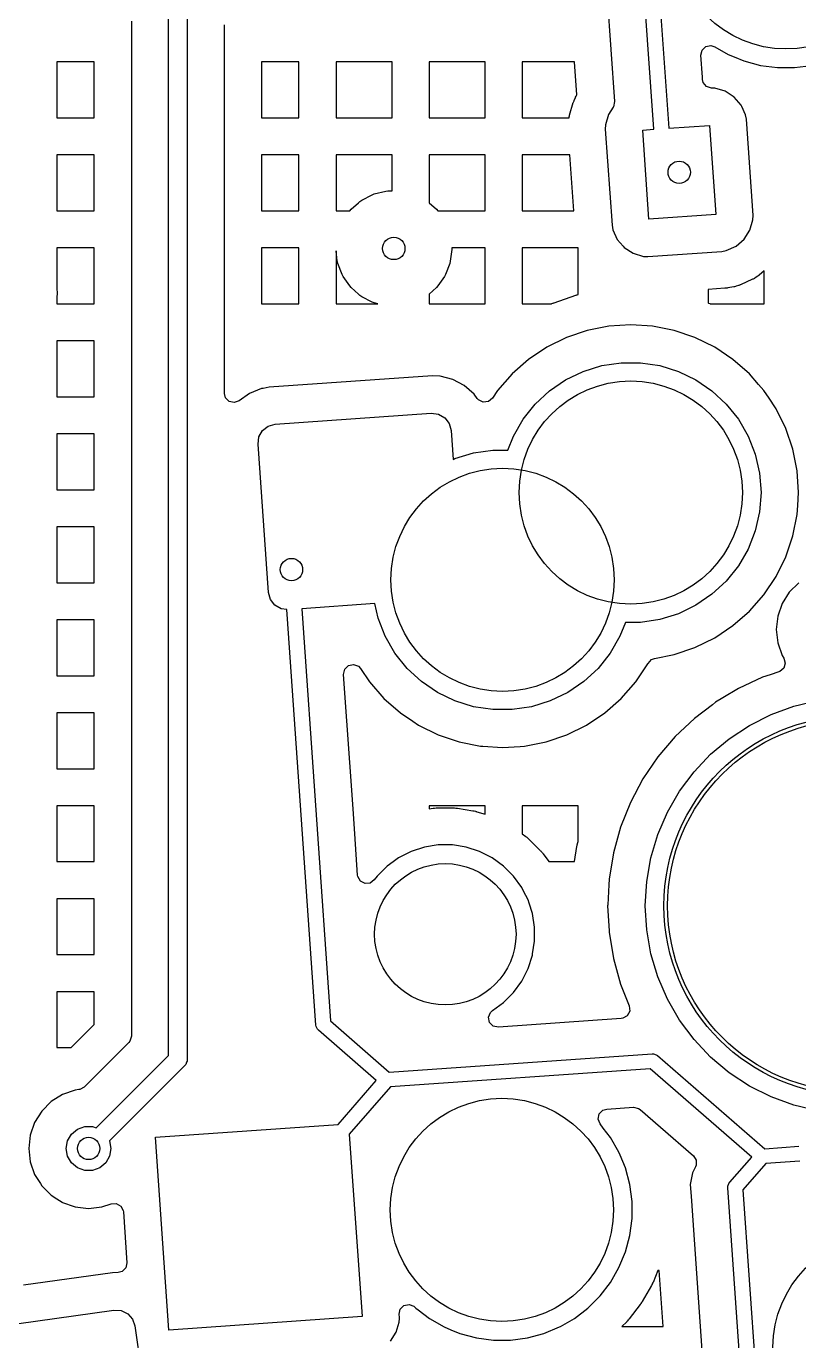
# Model space of a CAD drawing. Extents: x 2.49 to 8.57, y -5.87 to -1.87.
# Drawn here: x 4.153 to 4.562, y -4.23 to -3.535 of the extents above; entities that cross this region are included whole.
import ezdxf

# ---------------------------------------------------------------- set-up
doc = ezdxf.new("R2010")
doc.units = 0
doc.header["$MEASUREMENT"] = 0
doc.layers.add('BLACK', color=7, linetype='CONTINUOUS')

msp = doc.modelspace()

# ---------------------------------------------------------------- linework, layer by layer
at = {"layer": 'BLACK', "linetype": 'CONTINUOUS'}
for p, q in [((4.45291, -3.40753), (4.46458, -3.57448)), ((4.48536, -3.58914), (4.47236, -3.40313)), ((4.48032, -3.40421), (4.49322, -3.58859)), ((4.2287, -4.0793), (4.2287, -3.52106)), ((4.23854, -3.52106), (4.23854, -4.08134)), ((4.209, -3.53192), (4.209, -4.06912)), ((4.25825, -3.58307), (4.25825, -3.53386)), ((4.51027, -3.54998), (4.51086, -3.54729)), ((4.51086, -3.54729), (4.51281, -3.54535)), ((4.51281, -3.54535), (4.5155, -3.54477)), ((4.5155, -3.54477), (4.51758, -3.54541)), ((4.51758, -3.54541), (4.52467, -3.54951)), ((4.18939, -3.55347), (4.16961, -3.55347)), ((4.16961, -3.55347), (4.16961, -3.58307)), ((4.18939, -3.58307), (4.18939, -3.55347)), ((4.29764, -3.55347), (4.27785, -3.55347)), ((4.27785, -3.55347), (4.27785, -3.58307)), ((4.29764, -3.58307), (4.29764, -3.55347)), ((4.34686, -3.55347), (4.31725, -3.55347)), ((4.31725, -3.55347), (4.31725, -3.58307)), ((4.34686, -3.58307), (4.34686, -3.55347)), ((4.39607, -3.55347), (4.36646, -3.55347)), ((4.36646, -3.55347), (4.36646, -3.58307)), ((4.39607, -3.58307), (4.39607, -3.55347)), ((4.44346, -3.55347), (4.41568, -3.55347)), ((4.41568, -3.55347), (4.41568, -3.58307)), ((4.44468, -3.57096), (4.44346, -3.55347)), ((4.51108, -3.56158), (4.51027, -3.54998)), ((4.52467, -3.54951), (4.52467, -3.54951)), ((4.52467, -3.54951), (4.52467, -3.54951)), ((4.52467, -3.54951), (4.52778, -3.5508)), ((4.52778, -3.5508), (4.53302, -3.55296)), ((4.53302, -3.55296), (4.54174, -3.5553)), ((4.51116, -3.56277), (4.51108, -3.56158)), ((4.54174, -3.5553), (4.5507, -3.55648)), ((4.5507, -3.55648), (4.5507, -3.55648)), ((4.5507, -3.55648), (4.55974, -3.55648)), ((4.55974, -3.55648), (4.56869, -3.5553)), ((4.55974, -3.55648), (4.55974, -3.55648)), ((4.51152, -3.5643), (4.51116, -3.56277)), ((4.51324, -3.56644), (4.51152, -3.5643)), ((4.51585, -3.56731), (4.51324, -3.56644)), ((4.51768, -3.56738), (4.51585, -3.56731)), ((4.52306, -3.56897), (4.51768, -3.56738)), ((4.51768, -3.56738), (4.51768, -3.56738)), ((4.52312, -3.56899), (4.52306, -3.56897)), ((4.52733, -3.57171), (4.52312, -3.56899)), ((4.44079, -3.58172), (4.44277, -3.57503)), ((4.44277, -3.57503), (4.44288, -3.5747)), ((4.44288, -3.5747), (4.44313, -3.57404)), ((4.44313, -3.57404), (4.44326, -3.57372)), ((4.44326, -3.57372), (4.44385, -3.57244)), ((4.44385, -3.57244), (4.444, -3.57213)), ((4.444, -3.57213), (4.44434, -3.57152)), ((4.44434, -3.57152), (4.44452, -3.57122)), ((4.44452, -3.57122), (4.44468, -3.57096)), ((4.46458, -3.57448), (4.464, -3.57717)), ((4.52788, -3.57206), (4.52733, -3.57171)), ((4.53158, -3.57635), (4.52788, -3.57206)), ((4.4405, -3.58307), (4.44052, -3.58292)), ((4.44052, -3.58292), (4.44058, -3.58262)), ((4.44058, -3.58262), (4.44072, -3.58202)), ((4.44072, -3.58202), (4.44079, -3.58172)), ((4.46138, -3.58125), (4.45977, -3.58669)), ((4.46382, -3.57747), (4.46138, -3.58125)), ((4.464, -3.57717), (4.46382, -3.57747)), ((4.5319, -3.57704), (4.53158, -3.57635)), ((4.53158, -3.57635), (4.53158, -3.57635)), ((4.53393, -3.5815), (4.5319, -3.57704)), ((4.53434, -3.58383), (4.53393, -3.5815)), ((4.16961, -3.58307), (4.18939, -3.58307)), ((4.25825, -3.63228), (4.25825, -3.58307)), ((4.27785, -3.58307), (4.29764, -3.58307)), ((4.31725, -3.58307), (4.34686, -3.58307)), ((4.36646, -3.58307), (4.39607, -3.58307)), ((4.41568, -3.58307), (4.4405, -3.58307)), ((4.45977, -3.58669), (4.45968, -3.58905)), ((4.45968, -3.58905), (4.45968, -3.58905)), ((4.45968, -3.58905), (4.46324, -3.63994)), ((4.45977, -3.58669), (4.45977, -3.58669)), ((4.47947, -3.58955), (4.48536, -3.58914)), ((4.48277, -3.63668), (4.47947, -3.58955)), ((4.49322, -3.58859), (4.51482, -3.58708)), ((4.51482, -3.58708), (4.51811, -3.63421)), ((4.5379, -3.63472), (4.53434, -3.58383)), ((4.18939, -3.60268), (4.16961, -3.60268)), ((4.16961, -3.60268), (4.16961, -3.63228)), ((4.18939, -3.63228), (4.18939, -3.60268)), ((4.29764, -3.60268), (4.27785, -3.60268)), ((4.27785, -3.60268), (4.27785, -3.63228)), ((4.29764, -3.63228), (4.29764, -3.60268)), ((4.34686, -3.60268), (4.31725, -3.60268)), ((4.31725, -3.60268), (4.31725, -3.63228)), ((4.34686, -3.62173), (4.34686, -3.60268)), ((4.39607, -3.60268), (4.36646, -3.60268)), ((4.36646, -3.60268), (4.36646, -3.62803)), ((4.39607, -3.63228), (4.39607, -3.60268)), ((4.44098, -3.60268), (4.41568, -3.60268)), ((4.41568, -3.60268), (4.41568, -3.63228)), ((4.44305, -3.63228), (4.44098, -3.60268)), ((4.33088, -3.62667), (4.33639, -3.62378)), ((4.33639, -3.62378), (4.33749, -3.62336)), ((4.33749, -3.62336), (4.34352, -3.62187)), ((4.34352, -3.62187), (4.34469, -3.62173)), ((4.34469, -3.62173), (4.34686, -3.62173)), ((4.32453, -3.63228), (4.32526, -3.63146)), ((4.32526, -3.63146), (4.32913, -3.62803)), ((4.32913, -3.62803), (4.32991, -3.62733)), ((4.32991, -3.62733), (4.33088, -3.62667)), ((4.36646, -3.62803), (4.37033, -3.63146)), ((4.37033, -3.63146), (4.37106, -3.63228)), ((4.16961, -3.63228), (4.18939, -3.63228)), ((4.25825, -3.6815), (4.25825, -3.63228)), ((4.27785, -3.63228), (4.29764, -3.63228)), ((4.31725, -3.63228), (4.32453, -3.63228)), ((4.37106, -3.63228), (4.39607, -3.63228)), ((4.41568, -3.63228), (4.44305, -3.63228)), ((4.51811, -3.63421), (4.48277, -3.63668)), ((4.53621, -3.64251), (4.53781, -3.63707)), ((4.53781, -3.63707), (4.5379, -3.63472)), ((4.46324, -3.63994), (4.46324, -3.63994)), ((4.46324, -3.63994), (4.46366, -3.64226)), ((4.46366, -3.64226), (4.46366, -3.64226)), ((4.46366, -3.64226), (4.466, -3.64742)), ((4.53314, -3.64727), (4.53621, -3.64251)), ((4.18939, -3.65189), (4.16961, -3.65189)), ((4.16961, -3.65189), (4.16961, -3.67403)), ((4.18939, -3.6815), (4.18939, -3.65189)), ((4.29764, -3.65189), (4.27785, -3.65189)), ((4.27785, -3.65189), (4.27785, -3.6815)), ((4.29764, -3.6815), (4.29764, -3.65189)), ((4.39607, -3.65189), (4.37842, -3.65189)), ((4.37842, -3.65189), (4.37842, -3.65279)), ((4.39607, -3.6815), (4.39607, -3.65189)), ((4.44528, -3.65189), (4.41568, -3.65189)), ((4.41568, -3.65189), (4.41568, -3.6815)), ((4.44528, -3.6739), (4.44528, -3.65189)), ((4.466, -3.64742), (4.466, -3.64742)), ((4.466, -3.64742), (4.46907, -3.65097)), ((4.46907, -3.65097), (4.46971, -3.65171)), ((4.46971, -3.65171), (4.47447, -3.65478)), ((4.52369, -3.65332), (4.52885, -3.65097)), ((4.52885, -3.65097), (4.53314, -3.64727)), ((4.31792, -3.65896), (4.31725, -3.65344)), ((4.31725, -3.65344), (4.31725, -3.6815)), ((4.3182, -3.6601), (4.31792, -3.65896)), ((4.37767, -3.65896), (4.37739, -3.6601)), ((4.37842, -3.65279), (4.37767, -3.65896)), ((4.47447, -3.65478), (4.4799, -3.65638)), ((4.4799, -3.65638), (4.48069, -3.65641)), ((4.48069, -3.65641), (4.48226, -3.65647)), ((4.48226, -3.65647), (4.52137, -3.65374)), ((4.48226, -3.65647), (4.48226, -3.65647)), ((4.48226, -3.65647), (4.48226, -3.65647)), ((4.52137, -3.65374), (4.52369, -3.65332)), ((4.32041, -3.66592), (4.3182, -3.6601)), ((4.32095, -3.66696), (4.32041, -3.66592)), ((4.37519, -3.66592), (4.37464, -3.66696)), ((4.37739, -3.6601), (4.37519, -3.66592)), ((4.54114, -3.66627), (4.54086, -3.66649)), ((4.54371, -3.66405), (4.54114, -3.66627)), ((4.54371, -3.6815), (4.54371, -3.66405)), ((4.32448, -3.67207), (4.32095, -3.66696)), ((4.32526, -3.67295), (4.32448, -3.67207)), ((4.32913, -3.67638), (4.32526, -3.67295)), ((4.37033, -3.67295), (4.36646, -3.67638)), ((4.37111, -3.67207), (4.37033, -3.67295)), ((4.37464, -3.66696), (4.37111, -3.67207)), ((4.523, -3.67328), (4.5141, -3.6739)), ((4.52313, -3.67326), (4.523, -3.67328)), ((4.52339, -3.67324), (4.52313, -3.67326)), ((4.52352, -3.67323), (4.52339, -3.67324)), ((4.52404, -3.67316), (4.52352, -3.67323)), ((4.52417, -3.67314), (4.52404, -3.67316)), ((4.52443, -3.6731), (4.52417, -3.67314)), ((4.52456, -3.67308), (4.52443, -3.6731)), ((4.52775, -3.67251), (4.52456, -3.67308)), ((4.52804, -3.67245), (4.52775, -3.67251)), ((4.52864, -3.6723), (4.52804, -3.67245)), ((4.52893, -3.67222), (4.52864, -3.6723)), ((4.53011, -3.67186), (4.52893, -3.67222)), ((4.53039, -3.67176), (4.53011, -3.67186)), ((4.53097, -3.67154), (4.53039, -3.67176)), ((4.53125, -3.67142), (4.53097, -3.67154)), ((4.5376, -3.66853), (4.53125, -3.67142)), ((4.53792, -3.66838), (4.5376, -3.66853)), ((4.53853, -3.66804), (4.53792, -3.66838)), ((4.53883, -3.66786), (4.53853, -3.66804)), ((4.54001, -3.66711), (4.53883, -3.66786)), ((4.5403, -3.66691), (4.54001, -3.66711)), ((4.54086, -3.66649), (4.5403, -3.66691)), ((4.16961, -3.67403), (4.16976, -3.67524)), ((4.16976, -3.67641), (4.16961, -3.67762)), ((4.16961, -3.67762), (4.16961, -3.6815)), ((4.16976, -3.67524), (4.16976, -3.67641)), ((4.32991, -3.67707), (4.32913, -3.67638)), ((4.33088, -3.67774), (4.32991, -3.67707)), ((4.33639, -3.68063), (4.33088, -3.67774)), ((4.36646, -3.67638), (4.36646, -3.6815)), ((4.43257, -3.68091), (4.44417, -3.67697)), ((4.44417, -3.67697), (4.44433, -3.67692)), ((4.44433, -3.67692), (4.44464, -3.67683)), ((4.44464, -3.67683), (4.44479, -3.67678)), ((4.44479, -3.67678), (4.44528, -3.67665)), ((4.44528, -3.67665), (4.44528, -3.6739)), ((4.5141, -3.6739), (4.5141, -3.68104)), ((4.16961, -3.6815), (4.18939, -3.6815)), ((4.25825, -3.72894), (4.25825, -3.6815)), ((4.27785, -3.6815), (4.29764, -3.6815)), ((4.31725, -3.6815), (4.33931, -3.6815)), ((4.33749, -3.68105), (4.33639, -3.68063)), ((4.33931, -3.6815), (4.33749, -3.68105)), ((4.36646, -3.6815), (4.39607, -3.6815)), ((4.41568, -3.6815), (4.43111, -3.6815)), ((4.43111, -3.6815), (4.43123, -3.68144)), ((4.43123, -3.68144), (4.43138, -3.68138)), ((4.43138, -3.68138), (4.43197, -3.68114)), ((4.43197, -3.68114), (4.43212, -3.68108)), ((4.43212, -3.68108), (4.43242, -3.68096)), ((4.43242, -3.68096), (4.43257, -3.68091)), ((4.5141, -3.68104), (4.51419, -3.68108)), ((4.51419, -3.68108), (4.51434, -3.68114)), ((4.51434, -3.68114), (4.51493, -3.68138)), ((4.51493, -3.68138), (4.51508, -3.68144)), ((4.51508, -3.68144), (4.51519, -3.6815)), ((4.51519, -3.6815), (4.54371, -3.6815)), ((4.46156, -3.69337), (4.45017, -3.69564)), ((4.47315, -3.69261), (4.46156, -3.69337)), ((4.46156, -3.69337), (4.46156, -3.69337)), ((4.46156, -3.69337), (4.46156, -3.69337)), ((4.46156, -3.69337), (4.46156, -3.69337)), ((4.46156, -3.69337), (4.46156, -3.69337)), ((4.48474, -3.69337), (4.47315, -3.69261)), ((4.47315, -3.69261), (4.47315, -3.69261)), ((4.49613, -3.69564), (4.48474, -3.69337)), ((4.48474, -3.69337), (4.48474, -3.69337)), ((4.48474, -3.69337), (4.48474, -3.69337)), ((4.18939, -3.7011), (4.16961, -3.7011)), ((4.16961, -3.7011), (4.16961, -3.73071)), ((4.18939, -3.73071), (4.18939, -3.7011)), ((4.43917, -3.69937), (4.42876, -3.70451)), ((4.45017, -3.69564), (4.43917, -3.69937)), ((4.45017, -3.69564), (4.45017, -3.69564)), ((4.49613, -3.69564), (4.49613, -3.69564)), ((4.50713, -3.69937), (4.49614, -3.69564)), ((4.49614, -3.69564), (4.49613, -3.69564)), ((4.51755, -3.70451), (4.50713, -3.69937)), ((4.42876, -3.70451), (4.4191, -3.71096)), ((4.52721, -3.71096), (4.51755, -3.70451)), ((4.51755, -3.70451), (4.51755, -3.70451)), ((4.4191, -3.71096), (4.41037, -3.71862)), ((4.44798, -3.71727), (4.45782, -3.71424)), ((4.45782, -3.71424), (4.46801, -3.7127)), ((4.46801, -3.7127), (4.4783, -3.7127)), ((4.4783, -3.7127), (4.48848, -3.71424)), ((4.48848, -3.71424), (4.49832, -3.71727)), ((4.53594, -3.71862), (4.52721, -3.71096)), ((4.3682, -3.71966), (4.28179, -3.7257)), ((4.37226, -3.71979), (4.3682, -3.71966)), ((4.3682, -3.71966), (4.3682, -3.71966)), ((4.37896, -3.7215), (4.37226, -3.71979)), ((4.37226, -3.71979), (4.37226, -3.71979)), ((4.38507, -3.72471), (4.37896, -3.7215)), ((4.37896, -3.7215), (4.37896, -3.7215)), ((4.41037, -3.71862), (4.40271, -3.72735)), ((4.4302, -3.72754), (4.4387, -3.72174)), ((4.4387, -3.72174), (4.44798, -3.71727)), ((4.49832, -3.71727), (4.5076, -3.72174)), ((4.5076, -3.72174), (4.51611, -3.72754)), ((4.54077, -3.72413), (4.53594, -3.71862)), ((4.2588, -3.7312), (4.25825, -3.72894)), ((4.2714, -3.72902), (4.26598, -3.73291)), ((4.27779, -3.7264), (4.2714, -3.72902)), ((4.2714, -3.72902), (4.2714, -3.72902)), ((4.27866, -3.72625), (4.27779, -3.7264)), ((4.27779, -3.7264), (4.27779, -3.7264)), ((4.27779, -3.7264), (4.27779, -3.7264)), ((4.28179, -3.7257), (4.27866, -3.72625)), ((4.39029, -3.72924), (4.38507, -3.72471)), ((4.38507, -3.72471), (4.38507, -3.72471)), ((4.40271, -3.72735), (4.39998, -3.73143)), ((4.42265, -3.73454), (4.4302, -3.72754)), ((4.51611, -3.72754), (4.52366, -3.73454)), ((4.5436, -3.72735), (4.54077, -3.72413)), ((4.54633, -3.73145), (4.5436, -3.72735)), ((4.16961, -3.73071), (4.18939, -3.73071)), ((4.26071, -3.73318), (4.2588, -3.7312)), ((4.26338, -3.73382), (4.26071, -3.73318)), ((4.26598, -3.73291), (4.26338, -3.73382)), ((4.39196, -3.73157), (4.39029, -3.72924)), ((4.39029, -3.72924), (4.39029, -3.72924)), ((4.39266, -3.73235), (4.39196, -3.73157)), ((4.39514, -3.73354), (4.39266, -3.73235)), ((4.39787, -3.7332), (4.39514, -3.73354)), ((4.39998, -3.73143), (4.39787, -3.7332)), ((4.41623, -3.74259), (4.42265, -3.73454)), ((4.52366, -3.73454), (4.53008, -3.74259)), ((4.54978, -3.73661), (4.54633, -3.73145)), ((4.28513, -3.74522), (4.36761, -3.73945)), ((4.36761, -3.73945), (4.37142, -3.73994)), ((4.37142, -3.73994), (4.37475, -3.74184)), ((4.37475, -3.74184), (4.3771, -3.74488)), ((4.41108, -3.75151), (4.41623, -3.74259)), ((4.53008, -3.74259), (4.53523, -3.75151)), ((4.55005, -3.73701), (4.54978, -3.73661)), ((4.55519, -3.74743), (4.55005, -3.73701)), ((4.27648, -3.75192), (4.27839, -3.74858)), ((4.27839, -3.74858), (4.28143, -3.74623)), ((4.28143, -3.74623), (4.28513, -3.74522)), ((4.3771, -3.74488), (4.37811, -3.74859)), ((4.37811, -3.74859), (4.37919, -3.76393)), ((4.55892, -3.75842), (4.55519, -3.74743)), ((4.18939, -3.75032), (4.16961, -3.75032)), ((4.16961, -3.75032), (4.16961, -3.77992)), ((4.18939, -3.77992), (4.18939, -3.75032)), ((4.276, -3.75573), (4.27648, -3.75192)), ((4.28149, -3.83427), (4.276, -3.75573)), ((4.40819, -3.75888), (4.41108, -3.75151)), ((4.53523, -3.75151), (4.53899, -3.7611)), ((4.37919, -3.76393), (4.38017, -3.76345)), ((4.38017, -3.76345), (4.39001, -3.76042)), ((4.39001, -3.76042), (4.4002, -3.75888)), ((4.4002, -3.75888), (4.40819, -3.75888)), ((4.53899, -3.7611), (4.54128, -3.77114)), ((4.56119, -3.76982), (4.55892, -3.75842)), ((4.56195, -3.78141), (4.56119, -3.76982)), ((4.56119, -3.76982), (4.56119, -3.76982)), ((4.54128, -3.77114), (4.54205, -3.78141)), ((4.16961, -3.77992), (4.18939, -3.77992)), ((4.54205, -3.78141), (4.54128, -3.79167)), ((4.5615, -3.78825), (4.56195, -3.78141)), ((4.56195, -3.78141), (4.56195, -3.78141)), ((4.54128, -3.79167), (4.53899, -3.80171)), ((4.56119, -3.793), (4.5615, -3.78825)), ((4.55892, -3.80439), (4.56119, -3.793)), ((4.18939, -3.79953), (4.16961, -3.79953)), ((4.16961, -3.79953), (4.16961, -3.82913)), ((4.18939, -3.82913), (4.18939, -3.79953)), ((4.53899, -3.80171), (4.53523, -3.8113)), ((4.55519, -3.81539), (4.55892, -3.80439)), ((4.53523, -3.8113), (4.53008, -3.82022)), ((4.55005, -3.8258), (4.55519, -3.81539)), ((4.53008, -3.82022), (4.52366, -3.82827)), ((4.5436, -3.83546), (4.55005, -3.8258)), ((4.16961, -3.82913), (4.18939, -3.82913)), ((4.52366, -3.82827), (4.51611, -3.83527)), ((4.56205, -3.82913), (4.55703, -3.83415)), ((4.2825, -3.83798), (4.28149, -3.83427)), ((4.28485, -3.84102), (4.2825, -3.83798)), ((4.33775, -3.84021), (4.29907, -3.84291)), ((4.33951, -3.8479), (4.33775, -3.84021)), ((4.51611, -3.83527), (4.5076, -3.84107)), ((4.53594, -3.84419), (4.5436, -3.83546)), ((4.55325, -3.84016), (4.5509, -3.84687)), ((4.55703, -3.83415), (4.55325, -3.84016)), ((4.28819, -3.84292), (4.28485, -3.84102)), ((4.2912, -3.84331), (4.28819, -3.84292)), ((4.30658, -4.06328), (4.2912, -3.84331)), ((4.29907, -3.84291), (4.31432, -4.0611)), ((4.49832, -3.84554), (4.48848, -3.84858)), ((4.5076, -3.84107), (4.49832, -3.84554)), ((4.52721, -3.85185), (4.53594, -3.84419)), ((4.5509, -3.84687), (4.55011, -3.85392)), ((4.5509, -3.84687), (4.5509, -3.84687)), ((4.18939, -3.84874), (4.16961, -3.84874)), ((4.16961, -3.84874), (4.16961, -3.87835)), ((4.18939, -3.87835), (4.18939, -3.84874)), ((4.34327, -3.85748), (4.33951, -3.8479)), ((4.47031, -3.85011), (4.46742, -3.85748)), ((4.4783, -3.85011), (4.47031, -3.85011)), ((4.48848, -3.84858), (4.4783, -3.85011)), ((4.51755, -3.8583), (4.52721, -3.85185)), ((4.55011, -3.85392), (4.55011, -3.85393)), ((4.55011, -3.85393), (4.5509, -3.86098)), ((4.34842, -3.8664), (4.34327, -3.85748)), ((4.46742, -3.85748), (4.46227, -3.8664)), ((4.50713, -3.86344), (4.51755, -3.8583)), ((4.5509, -3.86098), (4.5509, -3.86098)), ((4.5509, -3.86098), (4.55325, -3.86769)), ((4.35484, -3.87445), (4.34842, -3.8664)), ((4.46227, -3.8664), (4.45585, -3.87445)), ((4.48572, -3.86924), (4.49613, -3.86717)), ((4.49613, -3.86717), (4.50713, -3.86344)), ((4.55325, -3.86769), (4.55411, -3.86907)), ((4.32125, -3.87762), (4.32184, -3.87494)), ((4.32184, -3.87494), (4.32378, -3.873)), ((4.32378, -3.873), (4.32647, -3.87241)), ((4.32647, -3.87241), (4.32905, -3.87338)), ((4.32905, -3.87338), (4.33018, -3.87457)), ((4.33018, -3.87457), (4.3349, -3.88164)), ((4.36239, -3.88145), (4.35484, -3.87445)), ((4.45585, -3.87445), (4.4483, -3.88145)), ((4.47579, -3.88164), (4.48224, -3.87198)), ((4.48224, -3.87198), (4.48229, -3.87187)), ((4.48229, -3.87187), (4.48232, -3.87185)), ((4.48232, -3.87185), (4.48416, -3.86985)), ((4.48232, -3.87185), (4.48232, -3.87185)), ((4.48232, -3.87185), (4.48232, -3.87185)), ((4.48416, -3.86985), (4.48572, -3.86924)), ((4.55406, -3.87434), (4.55196, -3.87612)), ((4.55486, -3.87171), (4.55406, -3.87434)), ((4.55411, -3.86907), (4.55486, -3.87171)), ((4.16961, -3.87835), (4.18939, -3.87835)), ((4.32623, -3.94885), (4.32125, -3.87762)), ((4.3349, -3.88164), (4.34256, -3.89037)), ((4.3709, -3.88725), (4.36239, -3.88145)), ((4.4483, -3.88145), (4.43979, -3.88725)), ((4.46813, -3.89037), (4.47579, -3.88164)), ((4.54289, -3.8792), (4.5301, -3.88512)), ((4.54698, -3.87783), (4.54289, -3.8792)), ((4.54289, -3.8792), (4.54289, -3.8792)), ((4.54289, -3.8792), (4.54289, -3.8792)), ((4.55154, -3.87629), (4.54698, -3.87783)), ((4.55196, -3.87612), (4.55154, -3.87629)), ((4.38017, -3.89172), (4.3709, -3.88725)), ((4.43979, -3.88725), (4.43052, -3.89172)), ((4.5301, -3.88512), (4.52178, -3.89012)), ((4.5301, -3.88512), (4.5301, -3.88512)), ((4.34256, -3.89037), (4.35129, -3.89803)), ((4.39001, -3.89476), (4.38017, -3.89172)), ((4.4002, -3.89629), (4.39001, -3.89476)), ((4.42068, -3.89476), (4.41049, -3.89629)), ((4.43052, -3.89172), (4.42068, -3.89476)), ((4.4594, -3.89803), (4.46813, -3.89037)), ((4.51632, -3.89368), (4.50681, -3.90091)), ((4.51803, -3.89238), (4.51632, -3.89368)), ((4.52178, -3.89012), (4.51803, -3.89238)), ((4.5474, -3.89887), (4.55944, -3.89449)), ((4.55944, -3.89449), (4.57192, -3.89153)), ((4.18939, -3.89795), (4.16961, -3.89795)), ((4.16961, -3.89795), (4.16961, -3.92756)), ((4.18939, -3.92756), (4.18939, -3.89795)), ((4.35129, -3.89803), (4.35786, -3.90242)), ((4.35786, -3.90242), (4.36095, -3.90448)), ((4.41049, -3.89629), (4.4002, -3.89629)), ((4.44974, -3.90448), (4.4594, -3.89803)), ((4.50681, -3.90091), (4.49658, -3.9106)), ((4.50681, -3.90091), (4.50681, -3.90091)), ((4.53594, -3.90462), (4.5474, -3.89887)), ((4.36095, -3.90448), (4.37136, -3.90962)), ((4.37136, -3.90962), (4.38236, -3.91335)), ((4.42833, -3.91335), (4.43932, -3.90962)), ((4.43932, -3.90962), (4.44974, -3.90448)), ((4.52523, -3.91167), (4.53594, -3.90462)), ((4.38236, -3.91335), (4.39375, -3.91562)), ((4.39375, -3.91562), (4.39487, -3.91569)), ((4.39487, -3.91569), (4.40534, -3.91638)), ((4.40534, -3.91638), (4.41462, -3.91577)), ((4.40534, -3.91638), (4.40534, -3.91638)), ((4.40534, -3.91638), (4.40534, -3.91638)), ((4.41462, -3.91577), (4.41693, -3.91562)), ((4.41693, -3.91562), (4.42833, -3.91335)), ((4.49658, -3.9106), (4.48746, -3.92134)), ((4.51541, -3.91991), (4.52523, -3.91167)), ((4.48746, -3.92134), (4.47955, -3.933)), ((4.48746, -3.92134), (4.48746, -3.92134)), ((4.50661, -3.92923), (4.51541, -3.91991)), ((4.16961, -3.92756), (4.18939, -3.92756)), ((4.49896, -3.93952), (4.50661, -3.92923)), ((4.47955, -3.933), (4.47295, -3.94545)), ((4.47955, -3.933), (4.47955, -3.933)), ((4.49255, -3.95062), (4.49896, -3.93952)), ((4.18939, -3.94717), (4.16961, -3.94717)), ((4.16961, -3.94717), (4.16961, -3.97677)), ((4.18939, -3.97677), (4.18939, -3.94717)), ((4.32715, -3.96206), (4.32623, -3.94885)), ((4.39607, -3.94717), (4.36646, -3.94717)), ((4.36646, -3.94717), (4.36646, -3.94885)), ((4.36646, -3.94885), (4.36864, -3.94851)), ((4.36864, -3.94851), (4.36883, -3.94848)), ((4.36883, -3.94848), (4.36922, -3.94844)), ((4.36922, -3.94844), (4.36941, -3.94842)), ((4.36941, -3.94842), (4.37018, -3.94836)), ((4.37018, -3.94836), (4.37037, -3.94835)), ((4.37037, -3.94835), (4.37075, -3.94833)), ((4.37075, -3.94833), (4.37095, -3.94833)), ((4.37095, -3.94833), (4.37915, -3.94833)), ((4.37915, -3.94833), (4.37935, -3.94833)), ((4.37935, -3.94833), (4.37973, -3.94835)), ((4.37973, -3.94835), (4.37992, -3.94836)), ((4.37992, -3.94836), (4.38069, -3.94842)), ((4.38069, -3.94842), (4.38088, -3.94844)), ((4.38088, -3.94844), (4.38127, -3.94848)), ((4.38127, -3.94848), (4.38146, -3.94851)), ((4.38146, -3.94851), (4.38956, -3.94979)), ((4.38956, -3.94979), (4.38975, -3.94983)), ((4.38975, -3.94983), (4.39013, -3.9499)), ((4.39013, -3.9499), (4.39032, -3.94994)), ((4.39032, -3.94994), (4.39107, -3.95012)), ((4.39107, -3.95012), (4.39125, -3.95017)), ((4.39125, -3.95017), (4.39163, -3.95028)), ((4.39163, -3.95028), (4.39181, -3.95033)), ((4.39181, -3.95033), (4.39607, -3.95171)), ((4.39607, -3.95171), (4.39607, -3.94717)), ((4.44528, -3.94717), (4.41568, -3.94717)), ((4.41568, -3.94717), (4.41568, -3.96206)), ((4.44528, -3.96613), (4.44528, -3.94717)), ((4.47295, -3.94545), (4.46774, -3.95854)), ((4.47295, -3.94545), (4.47295, -3.94545)), ((4.48747, -3.96239), (4.49255, -3.95062)), ((4.46774, -3.95854), (4.46397, -3.97212)), ((4.46774, -3.95854), (4.46774, -3.95854)), ((4.32868, -3.9839), (4.32715, -3.96206)), ((4.41568, -3.96206), (4.41768, -3.96351)), ((4.41768, -3.96351), (4.41783, -3.96363)), ((4.41783, -3.96363), (4.41813, -3.96387)), ((4.41813, -3.96387), (4.41828, -3.96399)), ((4.41828, -3.96399), (4.41887, -3.96449)), ((4.41887, -3.96449), (4.41901, -3.96461)), ((4.41901, -3.96461), (4.41929, -3.96488)), ((4.41929, -3.96488), (4.41943, -3.96501)), ((4.41943, -3.96501), (4.42524, -3.97081)), ((4.48379, -3.97467), (4.48747, -3.96239)), ((4.35691, -3.9714), (4.35028, -3.97477)), ((4.36398, -3.9691), (4.35691, -3.9714)), ((4.37133, -3.96793), (4.36398, -3.9691)), ((4.37877, -3.96793), (4.37133, -3.96793)), ((4.37133, -3.96793), (4.37133, -3.96793)), ((4.38612, -3.9691), (4.37877, -3.96793)), ((4.37877, -3.96793), (4.37877, -3.96793)), ((4.39319, -3.9714), (4.38612, -3.9691)), ((4.39982, -3.97477), (4.39319, -3.9714)), ((4.42524, -3.97081), (4.42537, -3.97095)), ((4.42537, -3.97095), (4.42563, -3.97124)), ((4.42563, -3.97124), (4.42576, -3.97138)), ((4.42576, -3.97138), (4.42626, -3.97197)), ((4.42626, -3.97197), (4.42638, -3.97211)), ((4.42638, -3.97211), (4.42662, -3.97242)), ((4.42662, -3.97242), (4.42674, -3.97257)), ((4.42674, -3.97257), (4.42979, -3.97677)), ((4.44334, -3.97677), (4.44466, -3.96868)), ((4.44466, -3.96868), (4.44469, -3.96855)), ((4.44469, -3.96855), (4.44474, -3.96829)), ((4.44474, -3.96829), (4.44476, -3.96816)), ((4.44476, -3.96816), (4.44488, -3.96764)), ((4.44488, -3.96764), (4.44491, -3.96751)), ((4.44491, -3.96751), (4.44497, -3.96726)), ((4.44497, -3.96726), (4.44501, -3.96713)), ((4.44501, -3.96713), (4.44528, -3.96613)), ((4.46397, -3.97212), (4.46169, -3.98602)), ((4.46397, -3.97212), (4.46397, -3.97212)), ((4.16961, -3.97677), (4.18939, -3.97677)), ((4.34426, -3.97915), (4.339, -3.98441)), ((4.34749, -3.9768), (4.34426, -3.97915)), ((4.34426, -3.97915), (4.34426, -3.97915)), ((4.34426, -3.97915), (4.34426, -3.97915)), ((4.35028, -3.97477), (4.34749, -3.9768)), ((4.40584, -3.97915), (4.39982, -3.97477)), ((4.4111, -3.98441), (4.40584, -3.97915)), ((4.42979, -3.97677), (4.44334, -3.97677)), ((4.48157, -3.98729), (4.48379, -3.97467)), ((4.32868, -3.98394), (4.32868, -3.9839)), ((4.3288, -3.9847), (4.32868, -3.98394)), ((4.33015, -3.9871), (4.3288, -3.9847)), ((4.3375, -3.98647), (4.33532, -3.98815)), ((4.339, -3.98441), (4.3375, -3.98647)), ((4.339, -3.98441), (4.339, -3.98441)), ((4.41547, -3.99043), (4.4111, -3.98441)), ((4.46169, -3.98602), (4.46153, -3.98903)), ((4.46169, -3.98602), (4.46169, -3.98602)), ((4.46169, -3.98602), (4.46169, -3.98602)), ((4.33258, -3.98838), (4.33015, -3.9871)), ((4.33532, -3.98815), (4.33258, -3.98838)), ((4.4165, -3.99243), (4.41547, -3.99043)), ((4.41885, -3.99705), (4.4165, -3.99243)), ((4.46153, -3.98903), (4.46095, -3.99958)), ((4.48082, -4.00009), (4.48157, -3.98729)), ((4.18939, -3.99638), (4.16961, -3.99638)), ((4.16961, -3.99638), (4.16961, -4.02598)), ((4.18939, -4.02598), (4.18939, -3.99638)), ((4.41938, -3.99869), (4.41885, -3.99705)), ((4.41885, -3.99705), (4.41885, -3.99705)), ((4.41885, -3.99705), (4.41885, -3.99705)), ((4.42115, -4.00413), (4.41938, -3.99869)), ((4.46095, -3.99958), (4.46093, -4.00009)), ((4.46093, -4.00009), (4.46165, -4.01337)), ((4.48157, -4.01289), (4.48082, -4.00009)), ((4.42231, -4.01148), (4.42115, -4.00413)), ((4.42231, -4.01892), (4.42231, -4.01148)), ((4.46165, -4.01337), (4.46169, -4.01416)), ((4.46169, -4.01416), (4.46169, -4.01416)), ((4.46169, -4.01416), (4.46397, -4.02807)), ((4.48379, -4.02551), (4.48157, -4.01289)), ((4.42126, -4.02558), (4.42231, -4.01892)), ((4.16961, -4.02598), (4.18939, -4.02598)), ((4.41885, -4.03334), (4.42115, -4.02626)), ((4.42115, -4.02626), (4.42126, -4.02558)), ((4.46397, -4.02807), (4.46397, -4.02807)), ((4.46397, -4.02807), (4.46774, -4.04164)), ((4.48747, -4.0378), (4.48379, -4.02551)), ((4.41547, -4.03997), (4.41883, -4.03338)), ((4.41883, -4.03338), (4.41885, -4.03334)), ((4.41885, -4.03334), (4.41885, -4.03334)), ((4.41885, -4.03334), (4.41885, -4.03334)), ((4.4111, -4.04599), (4.41547, -4.03997)), ((4.46774, -4.04164), (4.46774, -4.04164)), ((4.46774, -4.04164), (4.47232, -4.05314)), ((4.49255, -4.04957), (4.48747, -4.0378)), ((4.18939, -4.04559), (4.16961, -4.04559)), ((4.16961, -4.04559), (4.16961, -4.0752)), ((4.18939, -4.06302), (4.18939, -4.04559)), ((4.40584, -4.05125), (4.4111, -4.04599)), ((4.3989, -4.05656), (4.39993, -4.05554)), ((4.39993, -4.05554), (4.40584, -4.05125)), ((4.47258, -4.05588), (4.47131, -4.05832)), ((4.47232, -4.05314), (4.47258, -4.05588)), ((4.49896, -4.06067), (4.49255, -4.04957)), ((4.17721, -4.0752), (4.18939, -4.06302)), ((4.31432, -4.0611), (4.34544, -4.08815)), ((4.39793, -4.05914), (4.3989, -4.05656)), ((4.39851, -4.06182), (4.39793, -4.05914)), ((4.40045, -4.06377), (4.39851, -4.06182)), ((4.46812, -4.05982), (4.40314, -4.06436)), ((4.46893, -4.05969), (4.46812, -4.05982)), ((4.47131, -4.05832), (4.46893, -4.05969)), ((4.50661, -4.07095), (4.49896, -4.06067)), ((4.209, -4.06912), (4.20822, -4.07175)), ((4.30671, -4.06404), (4.30658, -4.06328)), ((4.3074, -4.06541), (4.30671, -4.06404)), ((4.30793, -4.06598), (4.3074, -4.06541)), ((4.33853, -4.09258), (4.30793, -4.06598)), ((4.40314, -4.06436), (4.40045, -4.06377)), ((4.16961, -4.0752), (4.17721, -4.0752)), ((4.20757, -4.07257), (4.18408, -4.09605)), ((4.20822, -4.07175), (4.20757, -4.07257)), ((4.51541, -4.08027), (4.50661, -4.07095)), ((4.19035, -4.11765), (4.2287, -4.0793)), ((4.23822, -4.08285), (4.23771, -4.08407)), ((4.23845, -4.0823), (4.23822, -4.08285)), ((4.23854, -4.08134), (4.23845, -4.0823)), ((4.23845, -4.0823), (4.23845, -4.0823)), ((4.34544, -4.08815), (4.48445, -4.07843)), ((4.48445, -4.07843), (4.48522, -4.07845)), ((4.48522, -4.07845), (4.48667, -4.07894)), ((4.48667, -4.07894), (4.4873, -4.07938)), ((4.4873, -4.07938), (4.54402, -4.12869)), ((4.52523, -4.08852), (4.51541, -4.08027)), ((4.2371, -4.08482), (4.19744, -4.12448)), ((4.23771, -4.08407), (4.2371, -4.08482)), ((4.23771, -4.08407), (4.23771, -4.08407)), ((4.48337, -4.0864), (4.34599, -4.096)), ((4.53711, -4.13312), (4.48337, -4.0864)), ((4.53594, -4.09556), (4.52523, -4.08852)), ((4.17932, -4.09766), (4.17262, -4.10001)), ((4.18117, -4.09745), (4.17932, -4.09766)), ((4.18167, -4.09737), (4.18117, -4.09745)), ((4.18408, -4.09605), (4.18167, -4.09737)), ((4.31829, -4.11586), (4.33853, -4.09258)), ((4.34599, -4.096), (4.32424, -4.12102)), ((4.5474, -4.10131), (4.53594, -4.09556)), ((4.1666, -4.10379), (4.16158, -4.10881)), ((4.17262, -4.10001), (4.1666, -4.10379)), ((4.55944, -4.1057), (4.5474, -4.10131)), ((4.16158, -4.10881), (4.1578, -4.11482)), ((4.45594, -4.11303), (4.45649, -4.11033)), ((4.45649, -4.11033), (4.45842, -4.10836)), ((4.45842, -4.10836), (4.46047, -4.10775)), ((4.46047, -4.10775), (4.47458, -4.10676)), ((4.47458, -4.10676), (4.47727, -4.10735)), ((4.47727, -4.10735), (4.47813, -4.10795)), ((4.47813, -4.10795), (4.48884, -4.11727)), ((4.57192, -4.10865), (4.55944, -4.1057)), ((4.1578, -4.11482), (4.15546, -4.12152)), ((4.17733, -4.12099), (4.18047, -4.11835)), ((4.18047, -4.11835), (4.18433, -4.11695)), ((4.18433, -4.11695), (4.18843, -4.11695)), ((4.18843, -4.11695), (4.19035, -4.11765)), ((4.22174, -4.12261), (4.31829, -4.11586)), ((4.45693, -4.11559), (4.45594, -4.11303)), ((4.45862, -4.11779), (4.45693, -4.11559)), ((4.46241, -4.12273), (4.45862, -4.11779)), ((4.48884, -4.11727), (4.50626, -4.13241)), ((4.15546, -4.12152), (4.15466, -4.12858)), ((4.15546, -4.12152), (4.15546, -4.12152)), ((4.17457, -4.12858), (4.17528, -4.12454)), ((4.17528, -4.12454), (4.17733, -4.12099)), ((4.19744, -4.12448), (4.19748, -4.12454)), ((4.19748, -4.12454), (4.19819, -4.12858)), ((4.22888, -4.22472), (4.22174, -4.12261)), ((4.32424, -4.12102), (4.33099, -4.21758)), ((4.46693, -4.13056), (4.46241, -4.12273)), ((4.46241, -4.12273), (4.46241, -4.12273)), ((4.46241, -4.12273), (4.46241, -4.12273)), ((4.15466, -4.12858), (4.15466, -4.12858)), ((4.15466, -4.12858), (4.15546, -4.13564)), ((4.17528, -4.13262), (4.17457, -4.12858)), ((4.19819, -4.12858), (4.19748, -4.13262)), ((4.46755, -4.13205), (4.46693, -4.13056)), ((4.46693, -4.13056), (4.46693, -4.13056)), ((4.46693, -4.13056), (4.46693, -4.13056)), ((4.47039, -4.1389), (4.46755, -4.13205)), ((4.50626, -4.13241), (4.50774, -4.13472)), ((4.54402, -4.12869), (4.56203, -4.12743)), ((4.15546, -4.13564), (4.15546, -4.13564)), ((4.15546, -4.13564), (4.1578, -4.14234)), ((4.17733, -4.13617), (4.17528, -4.13262)), ((4.18047, -4.13881), (4.17733, -4.13617)), ((4.18433, -4.14021), (4.18047, -4.13881)), ((4.19228, -4.13881), (4.18843, -4.14021)), ((4.19543, -4.13617), (4.19228, -4.13881)), ((4.19748, -4.13262), (4.19543, -4.13617)), ((4.47272, -4.14763), (4.47039, -4.1389)), ((4.50744, -4.13823), (4.50585, -4.1415)), ((4.50774, -4.13747), (4.50744, -4.13823)), ((4.50774, -4.13472), (4.50774, -4.13747)), ((4.52549, -4.14648), (4.53711, -4.13312)), ((4.54457, -4.13654), (4.5325, -4.15042)), ((4.56258, -4.13528), (4.54457, -4.13654)), ((4.1578, -4.14234), (4.16086, -4.1472)), ((4.18843, -4.14021), (4.18433, -4.14021)), ((4.50585, -4.1415), (4.50466, -4.14761)), ((4.50585, -4.1415), (4.50585, -4.1415)), ((4.52504, -4.14711), (4.52549, -4.14648)), ((4.16086, -4.1472), (4.16158, -4.14836)), ((4.16158, -4.14836), (4.1666, -4.15338)), ((4.1666, -4.15338), (4.1696, -4.15526)), ((4.4739, -4.15658), (4.47272, -4.14763)), ((4.50466, -4.14761), (4.50509, -4.15374)), ((4.52454, -4.14934), (4.52456, -4.14857)), ((4.53754, -4.33535), (4.52454, -4.14934)), ((4.52456, -4.14857), (4.52504, -4.14711)), ((4.5325, -4.15042), (4.5454, -4.3348)), ((4.1696, -4.15526), (4.17231, -4.15696)), ((4.17231, -4.15696), (4.17262, -4.15716)), ((4.17262, -4.15716), (4.17873, -4.1593)), ((4.17873, -4.1593), (4.17932, -4.1595)), ((4.17932, -4.1595), (4.17932, -4.1595)), ((4.17932, -4.1595), (4.18638, -4.1603)), ((4.18638, -4.1603), (4.19344, -4.1595)), ((4.18638, -4.1603), (4.18638, -4.1603)), ((4.18638, -4.1603), (4.18638, -4.1603)), ((4.19344, -4.1595), (4.19826, -4.15781)), ((4.19344, -4.1595), (4.19344, -4.1595)), ((4.19344, -4.1595), (4.19344, -4.1595)), ((4.19344, -4.1595), (4.19344, -4.1595)), ((4.19344, -4.1595), (4.19344, -4.1595)), ((4.19826, -4.15781), (4.20101, -4.15767)), ((4.20101, -4.15767), (4.2034, -4.15904)), ((4.2034, -4.15904), (4.20466, -4.16148)), ((4.4739, -4.16562), (4.4739, -4.15658)), ((4.50509, -4.15374), (4.50509, -4.15374)), ((4.50509, -4.15374), (4.51676, -4.32069)), ((4.20466, -4.16148), (4.20474, -4.16208)), ((4.20474, -4.16208), (4.20663, -4.18904)), ((4.47272, -4.17458), (4.4739, -4.16562)), ((4.47039, -4.1833), (4.47272, -4.17458)), ((4.46693, -4.19165), (4.47039, -4.1833)), ((4.19899, -4.19437), (4.15199, -4.20097)), ((4.20194, -4.19426), (4.19899, -4.19437)), ((4.19899, -4.19437), (4.19899, -4.19437)), ((4.20409, -4.19367), (4.20194, -4.19426)), ((4.20604, -4.19173), (4.20409, -4.19367)), ((4.20663, -4.18904), (4.20604, -4.19173)), ((4.46241, -4.19947), (4.46693, -4.19165)), ((4.4875, -4.19323), (4.48492, -4.19945)), ((4.4882, -4.19323), (4.4875, -4.19323)), ((4.49027, -4.22284), (4.4882, -4.19323)), ((4.45691, -4.20664), (4.46241, -4.19947)), ((4.48407, -4.20117), (4.47923, -4.20955)), ((4.48415, -4.20103), (4.48407, -4.20117)), ((4.4843, -4.20075), (4.48415, -4.20103)), ((4.48437, -4.20061), (4.4843, -4.20075)), ((4.48465, -4.20003), (4.48437, -4.20061)), ((4.48472, -4.19989), (4.48465, -4.20003)), ((4.48486, -4.19959), (4.48472, -4.19989)), ((4.48492, -4.19945), (4.48486, -4.19959)), ((4.45052, -4.21303), (4.45691, -4.20664)), ((4.45691, -4.20664), (4.45691, -4.20664)), ((4.45691, -4.20664), (4.45691, -4.20664)), ((4.13039, -4.22391), (4.19979, -4.21416)), ((4.19979, -4.21416), (4.20362, -4.21437)), ((4.20362, -4.21437), (4.20708, -4.21604)), ((4.20708, -4.21604), (4.20964, -4.21891)), ((4.35066, -4.21635), (4.35125, -4.21366)), ((4.35125, -4.21366), (4.35319, -4.21172)), ((4.35319, -4.21172), (4.35588, -4.21114)), ((4.35588, -4.21114), (4.35846, -4.21211)), ((4.35846, -4.21211), (4.35898, -4.21256)), ((4.35898, -4.21256), (4.35945, -4.21303)), ((4.35945, -4.21303), (4.35945, -4.21303)), ((4.35945, -4.21303), (4.35945, -4.21303)), ((4.35945, -4.21303), (4.36066, -4.21396)), ((4.36066, -4.21396), (4.36662, -4.21853)), ((4.44336, -4.21853), (4.45052, -4.21303)), ((4.45052, -4.21303), (4.45052, -4.21303)), ((4.45052, -4.21303), (4.45052, -4.21303)), ((4.47816, -4.21115), (4.47227, -4.21883)), ((4.47826, -4.21102), (4.47816, -4.21115)), ((4.47844, -4.21076), (4.47826, -4.21102)), ((4.47854, -4.21063), (4.47844, -4.21076)), ((4.47889, -4.2101), (4.47854, -4.21063)), ((4.47898, -4.20996), (4.47889, -4.2101)), ((4.47915, -4.20969), (4.47898, -4.20996)), ((4.47923, -4.20955), (4.47915, -4.20969)), ((4.20964, -4.21891), (4.2109, -4.22253)), ((4.2109, -4.22253), (4.22186, -4.30051)), ((4.33099, -4.21758), (4.22888, -4.22472)), ((4.34908, -4.22588), (4.35069, -4.22045)), ((4.35078, -4.21809), (4.35066, -4.21635)), ((4.35069, -4.22045), (4.35076, -4.21855)), ((4.35076, -4.21855), (4.35078, -4.21809)), ((4.35078, -4.21809), (4.35078, -4.21809)), ((4.36662, -4.21853), (4.36662, -4.21853)), ((4.36662, -4.21853), (4.36662, -4.21853)), ((4.36662, -4.21853), (4.37444, -4.22304)), ((4.43553, -4.22304), (4.4359, -4.22284)), ((4.4359, -4.22284), (4.44336, -4.21853)), ((4.471, -4.22028), (4.46844, -4.22284)), ((4.46844, -4.22284), (4.49027, -4.22284)), ((4.47111, -4.22016), (4.471, -4.22028)), ((4.47133, -4.21993), (4.47111, -4.22016)), ((4.47144, -4.21981), (4.47133, -4.21993)), ((4.47186, -4.21932), (4.47144, -4.21981)), ((4.47197, -4.2192), (4.47186, -4.21932)), ((4.47217, -4.21895), (4.47197, -4.2192)), ((4.47227, -4.21883), (4.47217, -4.21895)), ((4.34601, -4.23064), (4.34908, -4.22588)), ((4.37444, -4.22304), (4.37444, -4.22304)), ((4.37444, -4.22304), (4.37444, -4.22304)), ((4.37444, -4.22304), (4.37804, -4.22453)), ((4.37804, -4.22453), (4.38279, -4.2265)), ((4.38279, -4.2265), (4.39151, -4.22884)), ((4.39151, -4.22884), (4.40047, -4.23002)), ((4.4095, -4.23002), (4.41846, -4.22884)), ((4.41846, -4.22884), (4.42719, -4.2265)), ((4.42719, -4.2265), (4.43553, -4.22304)), ((4.40047, -4.23002), (4.40047, -4.23002)), ((4.40047, -4.23002), (4.4095, -4.23002)), ((4.4095, -4.23002), (4.4095, -4.23002))]:
    msp.add_line(p, q, dxfattribs=at)
at = {"layer": 'BLACK'}
for centre, radius in [((4.55522, -3.48756), 0.05906), ((4.49879, -3.61188), 0.00591), ((4.3478, -3.6522), 0.00591), ((4.47315, -3.78141), 0.05906), ((4.40534, -3.82759), 0.05906), ((4.29367, -3.82218), 0.00591), ((4.59106, -4.00009), 0.10039), ((4.59106, -4.00009), 0.09843), ((4.37505, -4.0152), 0.0374), ((4.40499, -4.1611), 0.05906), ((4.18638, -4.12858), 0.00591), ((4.6074, -4.23377), 0.05906)]:
    msp.add_circle(centre, radius, dxfattribs=at)

doc.saveas('drawing.dxf')
